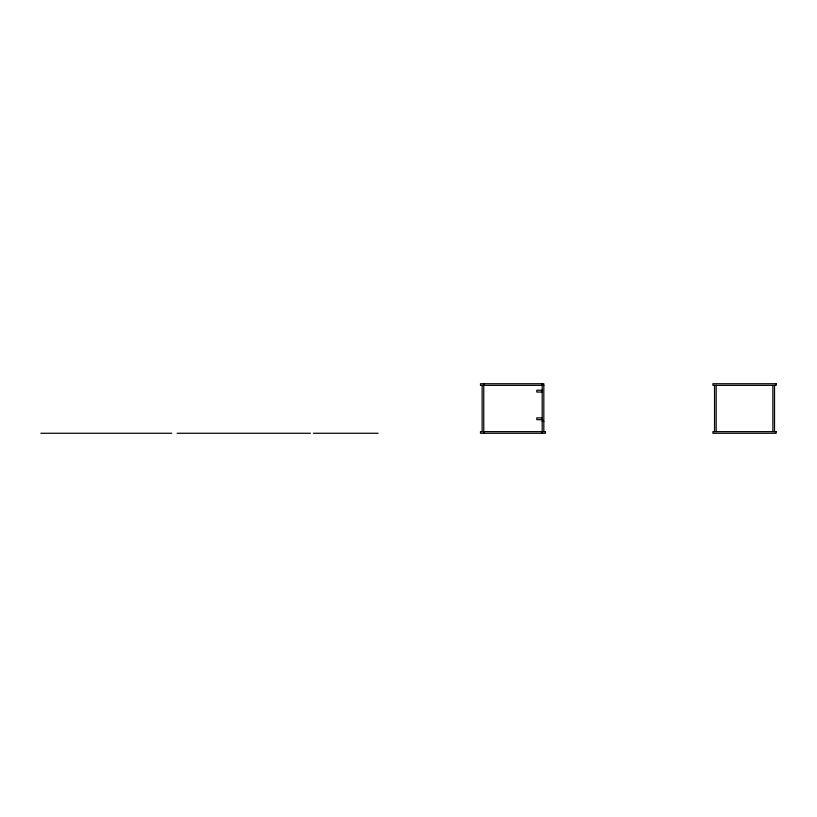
<?xml version="1.0" encoding="UTF-8"?>
<svg xmlns="http://www.w3.org/2000/svg" width="817" height="817" viewBox="0 0 817 817"><rect width="100%" height="100%" fill="white"/><g stroke="black" fill="none" stroke-linecap="round" stroke-linejoin="round"><path stroke-width="1.23" d="M543.826 385.358L480.498 385.358L480.498 383.735L543.826 383.735L543.826 431.642M542.192 390.25L536.8 390.25L536.8 392.048L542.192 392.048M542.192 417.885L536.8 417.885L536.8 419.683L542.192 419.683M542.192 421.358L543.826 421.358M40.85 433.265L171.784 433.265M177.105 433.265L310.429 433.265M313.36 433.265L378.128 433.265M774.516 385.358L774.516 431.642M772.882 385.358L772.882 431.642M716.172 385.358L716.172 431.642M714.538 385.358L714.538 431.642M542.192 383.735L542.192 433.265M483.756 383.735L483.756 433.265M482.122 385.358L482.122 431.642M776.15 383.735L712.904 383.735L712.904 385.358L776.15 385.358L776.15 383.735M545.46 431.642L480.498 431.642L480.498 433.265L545.46 433.265L545.46 431.642M776.15 431.642L712.904 431.642L712.904 433.265L776.15 433.265L776.15 431.642"/></g></svg>
